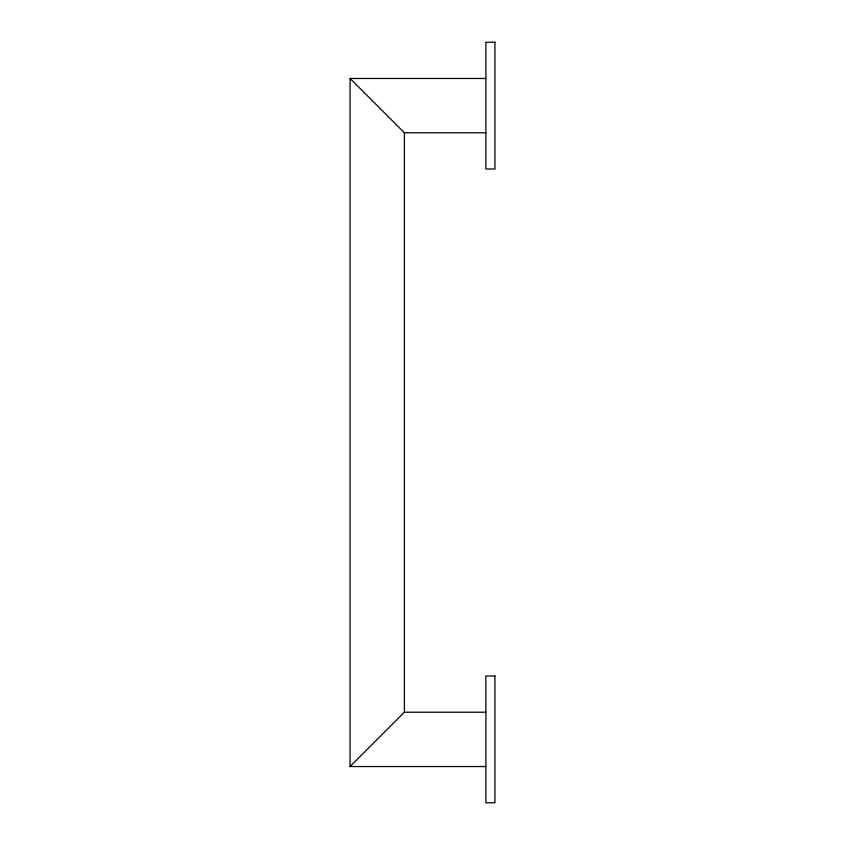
<?xml version="1.0" encoding="UTF-8"?>
<svg xmlns="http://www.w3.org/2000/svg" width="845" height="845" viewBox="0 0 845 845"><rect width="100%" height="100%" fill="white"/><g stroke="black" fill="none" stroke-linecap="round" stroke-linejoin="round"><path stroke-width="1.27" d="M485.875 766.531L350.073 766.531L404.396 712.219L404.396 132.781L350.073 78.469L485.875 78.469M404.396 132.781L485.875 132.781M404.396 712.219L485.875 712.219M350.073 78.469L350.073 766.531M494.927 42.25L485.875 42.25L485.875 169L494.927 169L494.927 42.25M494.927 676L485.875 676L485.875 802.75L494.927 802.75L494.927 676"/></g></svg>
